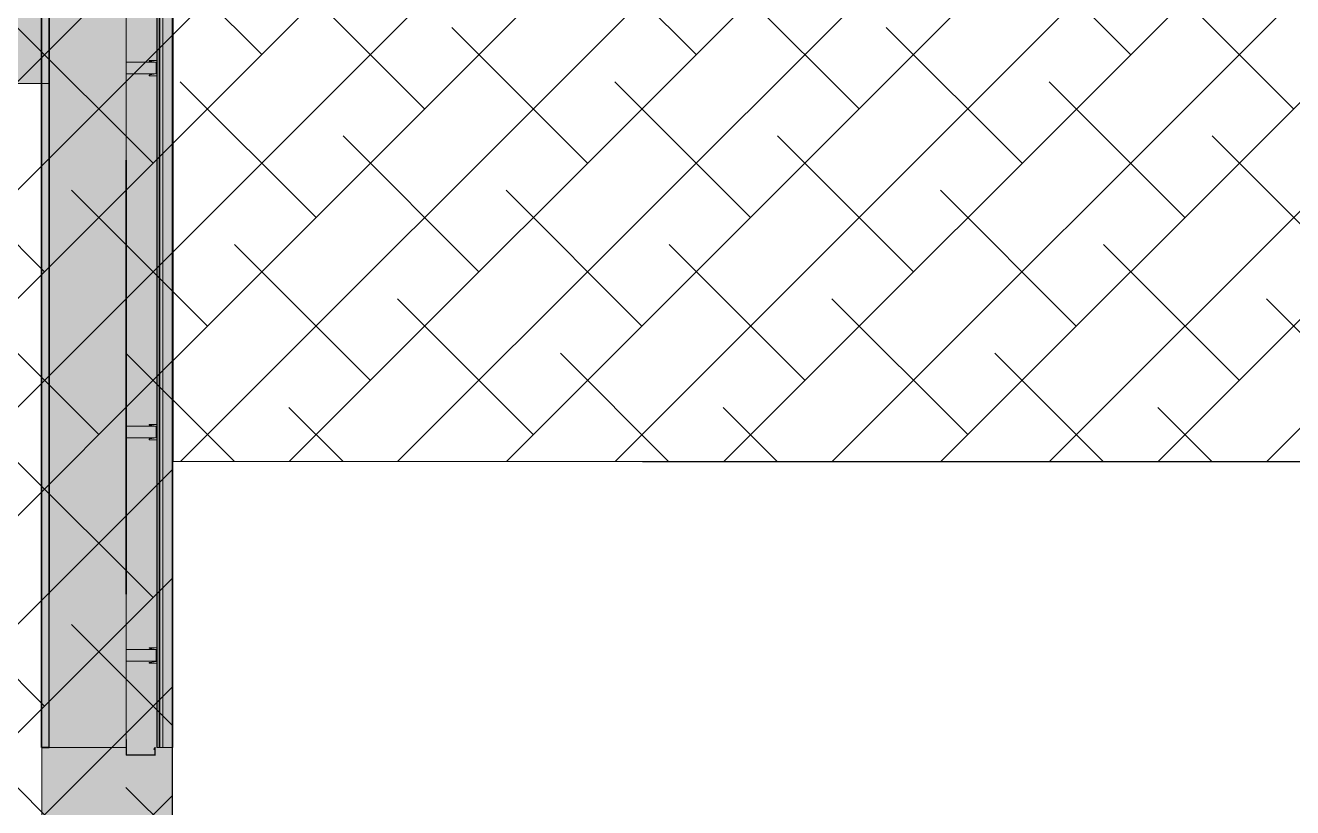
# Model space of a CAD drawing. Header units: millimetres. Extents: x 50357 to 985146, y 723188 to 1803594.
# Drawn here: x 866789 to 875039, y 738973 to 744067 of the extents above; entities that cross this region are included whole.
import ezdxf

# ---------------------------------------------------------------- set-up
doc = ezdxf.new("R2010")
doc.units = ezdxf.units.MM
doc.header["$LTSCALE"] = 3
doc.header["$MEASUREMENT"] = 0
doc.layers.add('00-TITLEBOX', color=7, linetype='Continuous')
for name, color, linetype, lineweight, true_color in [('A-FLOR', 7, 'Continuous', 5, 0x6e6e6e), ('A-GENM', 7, 'Continuous', 13, 0x6e6e6e), ('A-WALL', 7, 'Continuous', 13, 0x6e6e6e), ('I-WALL', 7, 'Continuous', 25, 0x6e6e6e), ('S-BEAM', 7, 'Continuous', 13, 0x6e6e6e)]:
    doc.layers.add(name, color=color, linetype=linetype, lineweight=lineweight, true_color=true_color)
doc.layers.add('Hatch (HOR not under LTC submission)', color=252, linetype='Continuous', lineweight=35)

# ---------------------------------------------------------------- blocks, each defined once
blk = doc.blocks.new('Aluminum Louvers FSS - Aluminum Louvers FSS-4001149-SEC D_1')
at = {"layer": 'A-GENM'}
h = blk.add_hatch(color=256, dxfattribs=at)
h.paths.add_polyline_path([(-681529.8, 11550), (-681420.9, 11550), (-681422, 15175), (-681487.3, 15175), (-681487.9, 15725), (-681537.9, 15725), (-681536.5, 15728.5), (-681529.6, 15730.5), (-681492.9, 15736.3), (-681493.6, 15737.9), (-681686.6, 15737.9), (-681686, 15225), (-681683.6, 15225), (-681683.6, 15128), (-681501, 15128), (-681501.7, 15165.7), (-681505.1, 15163.6), (-681507.3, 15165.7), (-681496.6, 15175), (-681496.6, 15125), (-681688, 15125), (-681688, 15175), (-682236.7, 15175), (-682236.7, 11555), (-681686.9, 11555), (-681686, 11550), (-681581.9, 11550)], flags=0)
h.paths.add_polyline_path([(-681686.6, 15813), (-681492.9, 15813.7), (-681536.5, 15821.5), (-681537.9, 15825), (-681487.3, 15825.1), (-681487.9, 17180), (-681537.9, 17180), (-681536.5, 17183.5), (-681529.8, 17185.5), (-681492.9, 17191.3), (-681492.9, 17192.9), (-681686.6, 17192.9), (-681686.6, 15923)], flags=0)
h.paths.add_polyline_path([(-681686.6, 17268.1), (-681492.9, 17268.7), (-681536.5, 17276.5), (-681537.9, 17280), (-681487.3, 17280.1), (-681487.9, 19550), (-681537.9, 19550), (-681536.5, 19553.5), (-681529.8, 19555.5), (-681492.9, 19561.3), (-681492.9, 19562.9), (-681686.6, 19562.9), (-681686.6, 17274.7)], flags=0)
h.paths.add_polyline_path([(-681686.6, 19638), (-681492.9, 19638.7), (-681536.5, 19646.5), (-681537.9, 19650), (-681487.3, 19650.1), (-681487.3, 20000), (-681686.6, 20000), (-681686.6, 19684.3)], flags=0)
blk.add_hatch(color=256, dxfattribs=at).paths.add_polyline_path([(-681420.9, 11550), (-681385.9, 11550), (-681387.6, 15175), (-681420.9, 15175), (-681420.9, 11552)], flags=0)
for p, q in [((-682236.7, 11555), (-682236.7, 15175)), ((-681385.9, 11550), (-681385.9, 15175))]:
    blk.add_line(p, q, dxfattribs=at)
blk = doc.blocks.new('Aluminum Louvers_MF - Aluminum Louvers_MF-4018466-SEC D_1')
at = {"layer": 'A-GENM'}
for points in [[(-681485.9, 15175), (-681485.9, 20350), (-681487.3, 20350), (-681487.3, 17568.5), (-681487.3, 15175)], [(-681483.2, 15175), (-681472.4, 15175), (-681472.4, 20350), (-681485.9, 20350), (-681485.7, 15175)], [(-681468, 15175), (-681467.4, 15175), (-681467.4, 20350), (-681472.4, 20349.1), (-681472.4, 15175), (-681471.2, 15175)], [(-681465.4, 15175), (-681448.4, 15175), (-681448.4, 20350), (-681467.4, 20349.1), (-681467.4, 15175)], [(-681448.4, 15175), (-681420.9, 15175), (-681420.9, 20350), (-681448.4, 20350), (-681448.4, 15181)], [(-681420.9, 15175), (-681385.8, 15175), (-681386.6, 17038.7), (-681388.3, 17039.6), (-681388.3, 20350), (-681420.9, 20349.1), (-681420.9, 15177.3)], [(-681388.3, 17038.7), (-681385.8, 17039.6), (-681386.6, 20350), (-681388.3, 20349.1), (-681388.3, 17038.7)], [(-681385.8, 17038.7), (-681385.4, 17039.6), (-681385.8, 17039.6)], [(-681385.4, 17038.7), (-681385, 17039.6), (-681385.4, 17039.6)], [(-681385, 17038.7), (-681384.5, 17039.6), (-681385, 17039.6)], [(-681384.5, 17038.7), (-681384.1, 17039.6), (-681384.5, 17039.6)], [(-681385.8, 15175), (-681385.4, 15175), (-681385.8, 15188.4)]]:
    blk.add_hatch(color=256, dxfattribs=at).paths.add_polyline_path(points, flags=0)
for p, q in [((-681487.6, 20350), (-681487.6, 19650)), ((-681486.1, 20350), (-681486.1, 15175)), ((-681467.4, 20350), (-681472.4, 20350)), ((-681472.4, 20350), (-681472.4, 15175)), ((-681467.4, 15175), (-681467.4, 20350)), ((-681448.4, 15175), (-681448.4, 20350)), ((-681385.8, 17039.6), (-681385.8, 20350)), ((-681385.4, 17039.6), (-681385.4, 20350)), ((-681384.9, 17039.6), (-681384.9, 20350)), ((-681384.5, 17039.6), (-681384.5, 20350)), ((-681384, 17039.6), (-681384, 20350)), ((-681487.6, 19550), (-681487.6, 17280)), ((-681487.6, 17180), (-681487.6, 15825)), ((-681385.8, 15175), (-681385.8, 17038.7)), ((-681385.4, 15175), (-681385.4, 17038.7)), ((-681384.9, 15175), (-681384.9, 17038.7)), ((-681384.5, 15175), (-681384.5, 17038.7)), ((-681384, 15175), (-681384, 17038.7)), ((-681487.6, 15725), (-681487.6, 15175)), ((-681485.8, 15175), (-681487.3, 15175)), ((-681472.4, 15175), (-681485.9, 15175)), ((-681472.4, 15175), (-681467.4, 15175)), ((-681448.4, 15175), (-681467.6, 15175)), ((-681420.9, 15175), (-681448.4, 15175)), ((-681385.8, 15175), (-681420.9, 15175)), ((-681384.9, 15175), (-681385, 15175)), ((-681384, 15175), (-681384.1, 15175))]:
    blk.add_line(p, q, dxfattribs=at)
blk = doc.blocks.new('C-Channels - C100x50-4110915-SEC D_1')
at = {"layer": 'S-BEAM'}
for p, q in [((-681487.9, 15825), (-681537.9, 15825)), ((-681532.9, 15820), (-681492.9, 15813.7)), ((-681492.9, 15813.7), (-681492.9, 15736.3)), ((-681487.9, 15725), (-681487.9, 15825)), ((-681537.9, 15725), (-681487.9, 15725)), ((-681492.9, 15736.3), (-681532.9, 15730))]:
    blk.add_line(p, q, dxfattribs=at)
for centre, start, end in [((-681532.9, 15825), 180, 270), ((-681532.9, 15725), 90, 180)]:
    blk.add_arc(centre, 5, start, end, dxfattribs=at)
blk = doc.blocks.new('Circular Hollow Sections - CHS Ø 76_1x5 THK-4115221-SEC D_1')
at = {"layer": 'S-BEAM'}
for points in [[(-681492.9, 15775), (-681492.9, 15813), (-681687.8, 15813), (-681687.8, 15775), (-681503.8, 15775)], [(-681529.8, 15737.9), (-681492.9, 15737.9), (-681492.9, 15775), (-681687.8, 15775), (-681687.8, 15737.9), (-681581.9, 15737.9)]]:
    blk.add_hatch(color=256, dxfattribs=at).paths.add_polyline_path(points, flags=0)
for p, q in [((-681492.9, 15813), (-681687.8, 15813)), ((-681687.8, 15737), (-681492.9, 15737))]:
    blk.add_line(p, q, dxfattribs=at)
for major_axis, start_param, end_param in [((0, 38), 0, 1.570796), ((0, 38.1), 1.570796, 3.365992)]:
    blk.add_ellipse((-681687.8, 15775), major_axis=major_axis, ratio=0.000499, start_param=start_param, end_param=end_param, dxfattribs=at)
blk = doc.blocks.new('Circular Hollow Sections - CHS Ø 76_1x5 THK-V39-SEC D_1')
at = {"layer": 'S-BEAM'}
blk.add_line((-681687.5, 15737), (-681492.9, 15737), dxfattribs=at)
blk.add_ellipse((-681687.5, 15775), major_axis=(0, 38.1), ratio=0.000499, start_param=2.917193, end_param=3.365992, dxfattribs=at)
blk = doc.blocks.new('Circular Hollow Sections - CHS Ø 76_1x5 THK-V40-SEC D_1')
at = {"layer": 'S-BEAM'}
blk.add_line((-681687.2, 15737), (-681492.9, 15737), dxfattribs=at)
blk.add_ellipse((-681687.2, 15775), major_axis=(0, 38.1), ratio=0.000499, start_param=2.917193, end_param=3.365992, dxfattribs=at)
blk = doc.blocks.new('Circular Hollow Sections - CHS Ø 76_1x5 THK-V41-SEC D_1')
at = {"layer": 'S-BEAM'}
blk.add_line((-681686.9, 15737), (-681492.9, 15737), dxfattribs=at)
blk.add_ellipse((-681686.9, 15775), major_axis=(0, 38.1), ratio=0.000499, start_param=2.917193, end_param=3.365992, dxfattribs=at)
blk = doc.blocks.new('Circular Hollow Sections - CHS Ø 76_1x5 THK-4913416-SEC D_1')
at = {"layer": 'S-BEAM'}
for points in [[(-681581.9, 17230), (-681492.9, 17230.6), (-681492.9, 17268.1), (-681687.8, 17268.1), (-681687.8, 17230), (-681607.9, 17230)], [(-681581.9, 17192.9), (-681492.9, 17192.9), (-681492.9, 17230), (-681687.8, 17230), (-681687.8, 17192.9), (-681633.9, 17192.9)]]:
    blk.add_hatch(color=256, dxfattribs=at).paths.add_polyline_path(points, flags=0)
for p, q in [((-681492.9, 17268.1), (-681688, 17268.1)), ((-681688, 17192), (-681492.9, 17192))]:
    blk.add_line(p, q, dxfattribs=at)
blk = doc.blocks.new('Circular Hollow Sections - CHS Ø 76_1x5 THK-4913415-SEC D_1')
at = {"layer": 'S-BEAM'}
blk.add_line((-681688, 17192), (-681492.9, 17192), dxfattribs=at)
blk = doc.blocks.new('Circular Hollow Sections - CHS Ø 76_1x5 THK-V42-SEC D_1')
at = {"layer": 'S-BEAM'}
blk.add_line((-681688, 17192), (-681492.9, 17192), dxfattribs=at)
blk = doc.blocks.new('Circular Hollow Sections - CHS Ø 76_1x5 THK-V43-SEC D_1')
at = {"layer": 'S-BEAM'}
blk.add_line((-681688, 17192), (-681492.9, 17192), dxfattribs=at)
blk = doc.blocks.new('Circular Hollow Sections - CHS Ø 76_1x5 THK-4163428-SEC D_1')
at = {"layer": 'S-BEAM'}
for points in [[(-681529.8, 19600), (-681492.9, 19600), (-681492.9, 19638.1), (-681687.8, 19638.1), (-681687.8, 19600), (-681555.8, 19600)], [(-681492.9, 19562.9), (-681492.9, 19600), (-681687.8, 19600), (-681687.8, 19562.9), (-681503.8, 19562.9)]]:
    blk.add_hatch(color=256, dxfattribs=at).paths.add_polyline_path(points, flags=0)
for p, q in [((-681492.9, 19638.1), (-681687.8, 19638.1)), ((-681687.8, 19562), (-681492.9, 19562))]:
    blk.add_line(p, q, dxfattribs=at)
for major_axis, start_param, end_param in [((0, 38.1), 0, 1.570796), ((0, 38), 1.570796, 3.365992)]:
    blk.add_ellipse((-681687.8, 19600), major_axis=major_axis, ratio=0.000499, start_param=start_param, end_param=end_param, dxfattribs=at)
blk = doc.blocks.new('Circular Hollow Sections - CHS Ø 76_1x5 THK-V44-SEC D_1')
at = {"layer": 'S-BEAM'}
blk.add_line((-681687.5, 19562), (-681492.9, 19562), dxfattribs=at)
blk.add_ellipse((-681687.5, 19600), major_axis=(0, 38), ratio=0.000499, start_param=2.917193, end_param=3.365992, dxfattribs=at)
blk = doc.blocks.new('Circular Hollow Sections - CHS Ø 76_1x5 THK-V45-SEC D_1')
at = {"layer": 'S-BEAM'}
blk.add_line((-681687.2, 19562), (-681492.9, 19562), dxfattribs=at)
blk.add_ellipse((-681687.2, 19600), major_axis=(0, 38), ratio=0.000499, start_param=2.917193, end_param=3.365992, dxfattribs=at)
blk = doc.blocks.new('Circular Hollow Sections - CHS Ø 76_1x5 THK-V46-SEC D_1')
at = {"layer": 'S-BEAM'}
blk.add_line((-681686.9, 19562), (-681492.9, 19562), dxfattribs=at)
blk.add_ellipse((-681686.9, 19600), major_axis=(0, 38), ratio=0.000499, start_param=2.917193, end_param=3.365992, dxfattribs=at)
blk = doc.blocks.new('Generic Models 15 - Generic Models 14-4457717-SEC D_1')
at = {"layer": 'A-GENM'}
h = blk.add_hatch(dxfattribs=at)
h.set_pattern_fill('FP_1', color=256, style=0, pattern_type=2)
h.set_pattern_definition([(45, (-609724, 13871), (-251.4472, 251.4472), []), (45, (-609724, 14252), (-251.4472, 251.4472), [])])
h.paths.add_polyline_path([(-681686, 15125), (-681498, 15125), (-681498, 15175), (-681507.3, 15165.7), (-681505.1, 15163.6), (-681501, 15167.8), (-681501, 15128), (-681685, 15128), (-681686, 15225), (-681688, 15225), (-681688, 15125)], flags=0)
for points in [[(-681685, 15128), (-681683.6, 15128), (-681683.6, 15225), (-681685, 15225), (-681685, 15217.8)], [(-681498, 15125), (-681496.6, 15125), (-681496.6, 15175), (-681498, 15175), (-681498, 15159)]]:
    blk.add_hatch(color=256, dxfattribs=at).paths.add_polyline_path(points, flags=0)
for p, q in [((-681688, 15225), (-681688, 15125)), ((-681685, 15225), (-681688, 15225)), ((-681685, 15128), (-681685, 15225)), ((-681685, 15225), (-681683.4, 15225)), ((-681688, 15125), (-681498, 15125)), ((-681501, 15128), (-681685, 15128)), ((-681498, 15175), (-681507.3, 15165.7)), ((-681507.3, 15165.7), (-681505.1, 15163.6)), ((-681505.1, 15163.6), (-681501, 15167.8)), ((-681505.1, 15163.6), (-681503.5, 15163.6)), ((-681501, 15167.8), (-681501, 15128)), ((-681498, 15125), (-681498, 15175)), ((-681498, 15175), (-681496.4, 15175)), ((-681498, 15125), (-681496.4, 15125))]:
    blk.add_line(p, q, dxfattribs=at)

msp = doc.modelspace()

# ---------------------------------------------------------------- hatches: boundary and pattern name
at = {"layer": 'A-FLOR'}
msp.add_hatch(color=256, dxfattribs=at).paths.add_polyline_path([(864843.446, 743688.9831), (867444.4393, 743688.9831), (867444.4393, 744188.9831), (864843.446, 744188.9831), (864843.446, 743755.6992)], flags=0)
at = {"layer": 'A-FLOR', "lineweight": 5}
msp.add_hatch(color=256, dxfattribs=at).paths.add_polyline_path([(867444.6092, 743688.9831), (867445.7716, 743688.9831), (867444.6092, 743759.2344), (867445.5149, 743827.0331), (867445.7716, 743827.0331), (867445.6787, 744188.9831), (867444.4393, 744188.9831), (867444.4393, 743688.9831)], flags=0)
at = {"layer": 'A-WALL'}
msp.add_hatch(color=256, dxfattribs=at).paths.add_polyline_path([(867029.9392, 740363.9831), (867444.4393, 740363.9831), (867444.4393, 743188.9831), (866944.4392, 743188.9831), (866944.4392, 740363.9831)], flags=0)
at = {"layer": 'A-WALL', "lineweight": 5}
msp.add_hatch(color=256, dxfattribs=at).paths.add_polyline_path([(867445.7716, 740363.9831), (867444.619, 741381.8871), (867444.6024, 741381.8871), (867445.509, 741457.0331), (867445.7716, 741457.0331), (867445.7716, 743188.9831), (867444.4393, 743188.9831), (867444.4393, 740363.9831)], flags=0)
at = {"layer": 'Hatch (HOR not under LTC submission)'}
h = msp.add_hatch(dxfattribs=at)
h.set_pattern_fill('ANSI38', color=256, scale=4000)
h.paths.add_polyline_path([(883302.7731, 754573.5724), (867748.3436, 754573.5724), (867748.3436, 741228.5978), (870806.1362, 741227.6876), (883302.7731, 741227.6882)])
h = msp.add_hatch(dxfattribs=at)
h.set_pattern_fill('ANSI38', color=256, scale=4000)
h.paths.add_polyline_path([(853871.7666, 751128.0064), (853871.7666, 735638.9831), (853656.482, 735638.9831), (853656.482, 728688.9831), (867744.0584, 728688.9831), (867748.3434, 751128.0064)])
at = {"layer": 'I-WALL'}
msp.add_hatch(color=256, dxfattribs=at).paths.add_polyline_path([(866944.3765, 739363.9831), (866944.3765, 745088.9831), (866894.3765, 745088.9831), (866894.3765, 739363.9831), (866925.8205, 739363.9831)], flags=0)
at = {"layer": 'S-BEAM'}
h = msp.add_hatch(dxfattribs=at)
h.set_pattern_fill('FP_1', color=256, style=0, pattern_type=2)
h.set_pattern_definition([(45, (939408.4, 738060), (-251.4472, 251.4472), []), (45, (939408.4, 738441), (-251.4472, 251.4472), [])])
h.paths.add_polyline_path([(867594.4736, 743738.9831), (867644.4736, 743738.9831), (867644.4736, 743838.9831), (867594.4736, 743838.9831), (867595.9381, 743835.4475), (867602.5922, 743833.4892), (867639.4736, 743827.6477), (867639.4736, 743750.3185), (867595.9381, 743742.5186)], flags=0)
at = {"layer": 'S-BEAM', "lineweight": 5}
for points in [[(866944.4392, 743188.9831), (867444.4393, 743188.9831), (867444.4393, 743688.9831), (866944.4392, 743688.9831), (866944.4392, 743285.5408)], [(867445.7716, 743188.9831), (867445.7716, 743688.9831), (867444.4393, 743688.9831), (867444.4393, 743188.9831)], [(866944.4392, 739363.9831), (867444.4393, 739363.9831), (867444.4393, 740363.9831), (866944.4392, 740363.9831), (866944.4392, 739406.734)], [(867445.7163, 739413.9831), (867445.7716, 739413.9831), (867444.6086, 739935.6622), (867445.5149, 740002.0331), (867445.7716, 740002.0331), (867445.7716, 740363.9831), (867444.4393, 740363.9831), (867444.4393, 739413.9831)]]:
    msp.add_hatch(color=256, dxfattribs=at).paths.add_polyline_path(points, flags=0)

# ---------------------------------------------------------------- linework, layer by layer
at = {"layer": '00-TITLEBOX'}
msp.add_lwpolyline([(883302.7731, 754573.5724), (867748.3436, 754573.5724), (867748.3436, 741228.5978), (870806.1362, 741227.6876), (883302.7731, 741227.6882)], close=True, dxfattribs=at)
msp.add_lwpolyline([(867744.0584, 728688.9831), (867748.3434, 751128.0064), (853871.7666, 751128.0064), (853871.7666, 735638.9831), (853656.482, 735638.9831), (853656.482, 728688.9831)], dxfattribs=at)
at = {"layer": 'A-FLOR'}
for p, q in [((867444.4393, 743688.9831), (867444.4393, 745088.9831)), ((863051.5192, 743688.9831), (866944.3765, 743688.9831))]:
    msp.add_line(p, q, dxfattribs=at)
at = {"layer": 'A-GENM'}
msp.add_line((867744.0584, 751182.9831), (867744.0584, 741227.6882), dxfattribs=at)
at = {"layer": 'A-WALL', "lineweight": 35}
for p, q in [((866944.4392, 743188.9831), (866944.4392, 740363.9831)), ((867444.4393, 740363.9831), (867444.4393, 743188.9831))]:
    msp.add_line(p, q, dxfattribs=at)
at = {"layer": 'I-WALL', "lineweight": 35}
for p, q in [((866894.3765, 745088.9831), (866894.3765, 739363.9831)), ((866944.3765, 740363.9831), (866944.3765, 745088.9831)), ((866894.3765, 739363.9831), (866944.3765, 739363.9831))]:
    msp.add_line(p, q, dxfattribs=at)
at = {"layer": 'I-WALL'}
msp.add_line((866944.3765, 739363.9831), (866944.3765, 740363.9831), dxfattribs=at)
at = {"layer": 'S-BEAM'}
for p, q in [((867644.4736, 743838.9831), (867594.4736, 743838.9831)), ((867599.4736, 743833.9831), (867639.4736, 743827.6477)), ((867639.4736, 743827.6477), (867639.4736, 743750.3185)), ((867644.4736, 743738.9831), (867644.4736, 743838.9831)), ((867594.4736, 743738.9831), (867644.4736, 743738.9831)), ((867639.4736, 743750.3185), (867599.4736, 743743.9831)), ((866944.4392, 743688.9831), (866944.4392, 743188.9831)), ((867444.4393, 743188.9831), (867444.4393, 743688.9831)), ((867644.4736, 741468.9831), (867594.4736, 741468.9831)), ((867644.4736, 741368.9831), (867644.4736, 741468.9831)), ((867599.4736, 741463.9831), (867639.4736, 741457.6477)), ((867639.4736, 741457.6477), (867639.4736, 741380.3185)), ((867594.4736, 741368.9831), (867644.4736, 741368.9831)), ((867639.4736, 741380.3185), (867599.4736, 741373.9831)), ((866944.4392, 740363.9831), (866944.4392, 739363.9831)), ((867444.4393, 739363.9831), (867444.4393, 740363.9831)), ((866944.4392, 739363.9831), (867444.4393, 739363.9831))]:
    msp.add_line(p, q, dxfattribs=at)
for centre, start, end in [((867599.4736, 743838.9831), 180.00000357, 270.00000357), ((867599.4736, 743738.9831), 89.99999643, 179.99999643), ((867599.4736, 741468.9831), 180.00000357, 270.00000358), ((867599.4736, 741368.9831), 89.99999642, 179.99999643)]:
    msp.add_arc(centre, 5, start, end, dxfattribs=at)

# ---------------------------------------------------------------- block references
at = {"layer": 'A-GENM'}
for name in ['Aluminum Louvers FSS - Aluminum Louvers FSS-4001149-SEC D_1', 'Aluminum Louvers_MF - Aluminum Louvers_MF-4018466-SEC D_1', 'Generic Models 15 - Generic Models 14-4457717-SEC D_1']:
    msp.add_blockref(name, (1549132.3921, 724188.9831), dxfattribs=at)
at = {"layer": 'S-BEAM'}
for name in ['Circular Hollow Sections - CHS Ø 76_1x5 THK-4163428-SEC D_1', 'Circular Hollow Sections - CHS Ø 76_1x5 THK-V44-SEC D_1', 'Circular Hollow Sections - CHS Ø 76_1x5 THK-V45-SEC D_1', 'Circular Hollow Sections - CHS Ø 76_1x5 THK-V46-SEC D_1', 'Circular Hollow Sections - CHS Ø 76_1x5 THK-4913416-SEC D_1', 'Circular Hollow Sections - CHS Ø 76_1x5 THK-4913415-SEC D_1', 'Circular Hollow Sections - CHS Ø 76_1x5 THK-V42-SEC D_1', 'Circular Hollow Sections - CHS Ø 76_1x5 THK-V43-SEC D_1', 'Circular Hollow Sections - CHS Ø 76_1x5 THK-4115221-SEC D_1', 'C-Channels - C100x50-4110915-SEC D_1', 'Circular Hollow Sections - CHS Ø 76_1x5 THK-V39-SEC D_1', 'Circular Hollow Sections - CHS Ø 76_1x5 THK-V40-SEC D_1', 'Circular Hollow Sections - CHS Ø 76_1x5 THK-V41-SEC D_1']:
    msp.add_blockref(name, (1549132.3921, 724188.9831), dxfattribs=at)

doc.saveas('drawing.dxf')
